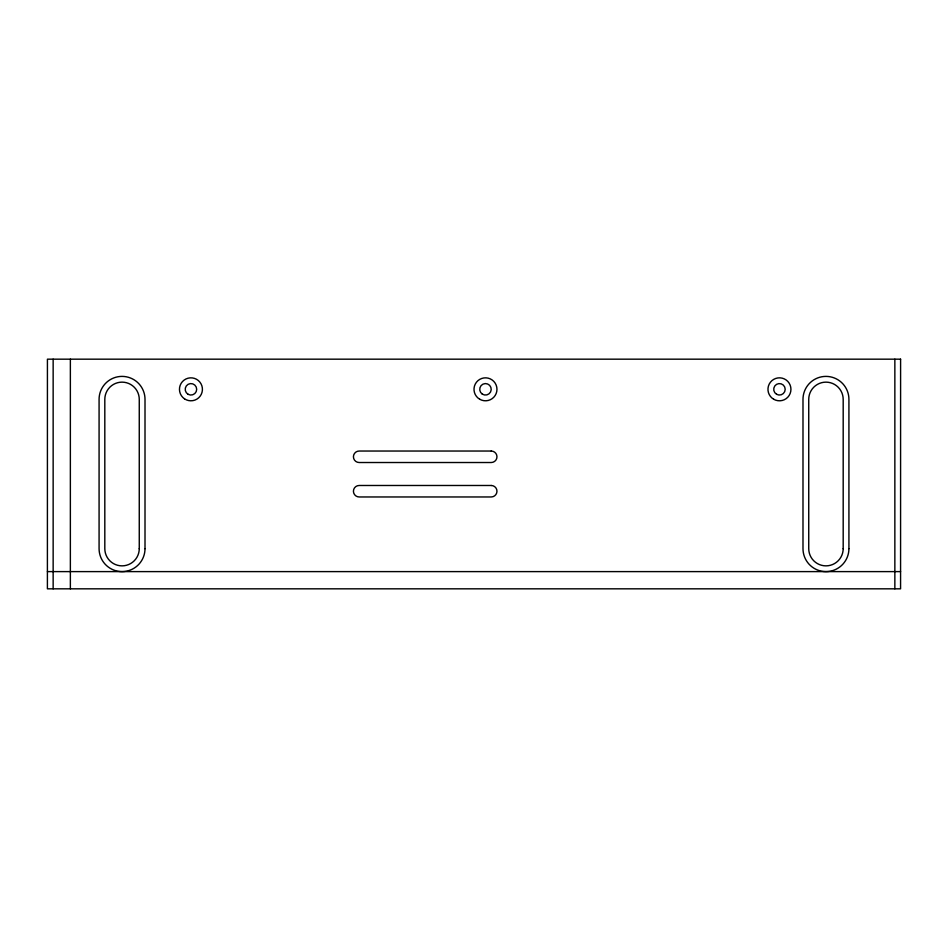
<?xml version="1.0" encoding="UTF-8"?>
<svg xmlns="http://www.w3.org/2000/svg" width="948" height="948" viewBox="0 0 948 948"><rect width="100%" height="100%" fill="white"/><g stroke="black" fill="none" stroke-linecap="round" stroke-linejoin="round"><path stroke-width="1.42" d="M47.424 571.608L900.576 571.608M894.853 359.174L894.853 588.827M70.365 359.174L70.365 588.827M53.147 359.174L53.147 588.827M900.576 359.174L47.424 359.174L47.4 588.827L900.576 588.827L900.6 359.174M491.23 451.035L359.174 451.035A5.747 5.747 0 0 0 353.426 456.77A5.747 5.747 0 0 0 359.174 462.517L491.23 462.517A5.747 5.747 0 0 0 496.965 456.77A5.747 5.747 0 0 0 491.23 451.035M491.23 485.483L359.174 485.483A5.747 5.747 0 0 0 353.426 491.23A5.747 5.747 0 0 0 359.174 496.965L491.23 496.965A5.747 5.747 0 0 0 496.965 491.23A5.747 5.747 0 0 0 491.23 485.483M848.922 548.643L848.922 399.357A22.965 22.965 0 0 0 825.957 376.392A22.965 22.965 0 0 0 802.992 399.357L802.992 548.643A22.965 22.965 0 0 0 825.957 571.608A22.965 22.965 0 0 0 848.922 548.643M843.187 548.643L843.187 399.357A17.23 17.23 0 0 0 825.957 382.139A17.23 17.23 0 0 0 808.739 399.357L808.739 548.643A17.23 17.23 0 0 0 825.957 565.861A17.23 17.23 0 0 0 843.187 548.643M145.008 548.643L145.008 399.357A22.965 22.965 0 0 0 122.043 376.392A22.965 22.965 0 0 0 99.078 399.357L99.078 548.643A22.965 22.965 0 0 0 122.043 571.608A22.965 22.965 0 0 0 145.008 548.643M139.261 548.643L139.261 399.357A17.23 17.23 0 0 0 122.043 382.139A17.23 17.23 0 0 0 104.813 399.357L104.813 548.643A17.23 17.23 0 0 0 122.043 565.861A17.23 17.23 0 0 0 139.261 548.643M776.578 394.285A5.747 5.747 0 0 0 785.193 389.308A5.747 5.747 0 0 0 776.578 384.343A5.747 5.747 0 0 0 776.578 394.285M773.71 399.262A11.483 11.483 0 0 0 790.94 389.308A11.483 11.483 0 0 0 773.71 379.366A11.483 11.483 0 0 0 773.71 399.262M482.259 394.072A5.747 5.747 0 0 0 491.206 389.723A5.747 5.747 0 0 0 482.97 384.141A5.747 5.747 0 0 0 482.259 394.072M479.747 399.262A11.483 11.483 0 0 0 496.965 389.308A11.483 11.483 0 0 0 479.747 379.366A11.483 11.483 0 0 0 479.747 399.262M188.071 394.285A5.747 5.747 0 0 0 196.686 389.308A5.747 5.747 0 0 0 188.071 384.343A5.747 5.747 0 0 0 188.071 394.285M184.505 398.824A11.483 11.483 0 0 0 202.398 390.126A11.483 11.483 0 0 0 185.927 378.987A11.483 11.483 0 0 0 184.505 398.824"/></g></svg>
